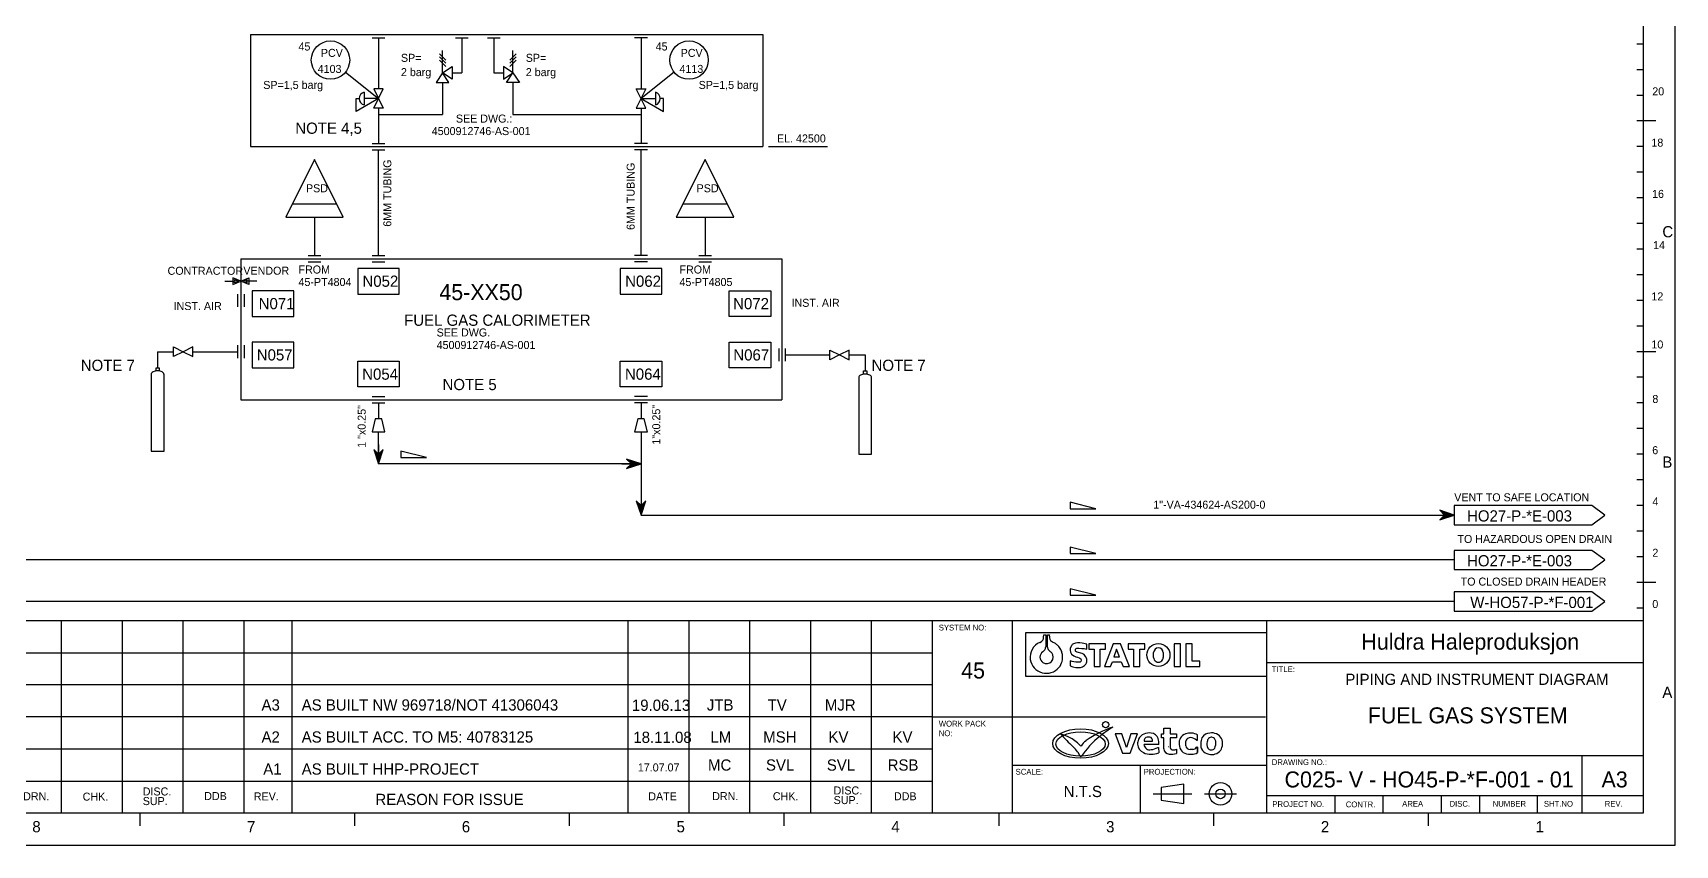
# Model space of a CAD drawing. Extents: x 0 to 840, y 0 to 594.
# Drawn here: x 327 to 840, y 0 to 254 of the extents above; entities that cross this region are included whole.
import ezdxf

# ---------------------------------------------------------------- set-up
doc = ezdxf.new("R2010")
doc.units = 0
for name, color, linetype in [('01-LIN-025-A', 7, 'Continuous'), ('08-LIN-050-A', 7, 'Continuous'), ('18-LIN-025-SP', 7, 'Continuous'), ('34-TXT-018', 7, 'Continuous'), ('35-TXT-025', 7, 'Continuous'), ('36-TXT-035', 7, 'Continuous'), ('37-TXT-050', 7, 'Continuous'), ('43-', 7, 'Continuous')]:
    doc.layers.add(name, color=color, linetype=linetype)

# ---------------------------------------------------------------- blocks, each defined once
blk = doc.blocks.new('VETHOF')
at = {"layer": '35-TXT-025'}
for p, q in [((0.41, -1.3), (1.85, -5.04)), ((0.41, -1.31), (0.42, -1.31)), ((3.31, -5.04), (4.76, -1.31)), ((6.04, -2.75), (7.66, -2.75)), ((6.04, -2.75), (6.04, -2.75)), ((7.16, -1.93), (6.63, -1.93)), ((9.39, -2.06), (9.39, -1.28)), ((9.39, -1.28), (9.86, -1.28)), ((9.85, -2.06), (9.39, -2.06)), ((9.85, -4.22), (9.85, -2.06)), ((9.86, -1.28), (9.86, -0.24)), ((9.86, -0.24), (11.07, -0.24)), ((11.07, -0.24), (11.07, -1.28)), ((11.07, -1.28), (12.33, -1.28)), ((12.33, -2.08), (11.07, -2.08)), ((11.07, -2.08), (11.07, -3.93)), ((12.33, -1.28), (12.33, -2.08)), ((14.1, -3.62), (14.1, -3.06)), ((16.22, -2.53), (16.41, -2.53)), ((16.41, -2.53), (16.41, -1.5)), ((1.85, -5.04), (3.31, -5.04)), ((8.91, -3.39), (6.02, -3.39)), ((6.02, -3.39), (6.02, -3.39)), ((8.68, -3.97), (8.83, -3.97)), ((8.83, -3.97), (8.87, -4.96)), ((10.74, -3.85), (10.72, -3.83)), ((12.29, -4.26), (12.29, -5.14)), ((14.64, -5.24), (15.22, -5.23)), ((15.49, -4.35), (14.99, -4.35)), ((16.41, -3.92), (16.21, -3.92)), ((16.41, -3.92), (16.41, -4.95)), ((16.41, -4.95), (16.41, -3.92))]:
    blk.add_line(p, q, dxfattribs=at)
for points in [[(2.6, -3.94), (1.73, -1.3), (0.41, -1.3)], [(4.76, -1.31), (3.49, -1.3), (2.6, -3.94)]]:
    blk.add_lwpolyline(points, dxfattribs=at)
blk.add_circle((-1.43, 0.48), 0.605, dxfattribs=at)
for centre, radius, start, end in [((13.93, -22.68), 26.62, 121.5563, 128.3285), ((37.25, 42.28), 64.41, 222.5947, 225.7032), ((-14.08, -13.49), 12.79, 62.6066, 72.1906), ((-11.71, -8.47), 7.25, 41.0115, 61.0067), ((-3.16, -5.6), 3.6, 124.7387, 147.7308), ((8.37, -15.52), 17.55, 128.5803, 146.05), ((6.12, -18.57), 19.56, 108.2412, 125.4198), ((6.77, -3.21), 1.99, 154.3487, 183.6218), ((6.95, -3.34), 2.21, 78.1818, 153.4256), ((7.31, -2.69), 1.52, 17.8896, 86.6586), ((6.01, -3.18), 2.91, 355.735, 19.13), ((14.63, -3.05), 1.82, 106.958, 189.6818), ((15.01, -4.27), 3.11, 63.2083, 107.2021), ((15.01, -2.96), 0.922, 90.9584, 186.0164), ((14.92, -4.02), 1.98, 48.9228, 87.6766), ((18.79, -3.46), 1.78, 170.4912, 263.3791), ((18.97, -3.03), 1.94, 151.7643, 183.9277), ((19.79, -3.3), 1.57, 162.7412, 208.9148), ((19.14, -2.82), 0.849, 86.3191, 180.85), ((19.2, -3.25), 2.12, 29.0189, 101.4145), ((19.02, -2.88), 0.922, 8.7879, 79.0575), ((17.23, -3.04), 2.72, 336.4872, 6.4609), ((18.68, -3.2), 2.57, 329.8764, 22.4066), ((-14.02, -10.14), 8.92, 28.965, 45.1389), ((6.54, -3.31), 1.76, 180.9147, 248.3029), ((7.4, -1.55), 3.72, 246.066, 293.4026), ((7.11, -3.3), 1.1, 184.8601, 284.5167), ((7.34, -2.01), 2.35, 271.2552, 305.2681), ((10.95, -4.11), 1.11, 185.5058, 268.5279), ((11.23, 0.94), 6.17, 267.1617, 279.8493), ((11.68, -3.8), 0.621, 192.7792, 272.2628), ((11.84, -3.73), 0.699, 259.1117, 310.2572), ((14.73, -3.35), 1.9, 180.2152, 267.4856), ((15.36, -3.23), 2.01, 265.9477, 301.2036), ((15.3, -3.22), 1.15, 279.5929, 322.5462), ((19.09, -3.62), 0.807, 212.7849, 321.122), ((19.18, -3.11), 2.2, 254.0775, 321.1567)]:
    blk.add_arc(centre, radius, start, end, dxfattribs=at)
for centre, major_axis, ratio in [((-6.29, -3.19), (5.4, 0), 0.528293), ((-6.29, -3.28), (4.78, 0), 0.49425)]:
    blk.add_ellipse(centre, major_axis=major_axis, ratio=ratio, dxfattribs=at)
for centre, major_axis, ratio, start_param, end_param in [((6.66, -2.64), (0, -0.712), 0.880856, 3.185051, 4.854658), ((7.04, -2.64), (0, 0.717), 0.880776, 4.56178, 6.095477), ((18.68, -3.23), (0, 2.06), 0.822978, 6.225398, 7.281168), ((15.03, -3.61), (-0.934, 0), 0.790089, 0.002176, 1.522775)]:
    blk.add_ellipse(centre, major_axis=major_axis, ratio=ratio, start_param=start_param, end_param=end_param, dxfattribs=at)

msp = doc.modelspace()

# ---------------------------------------------------------------- linework, layer by layer
at = {"layer": '01-LIN-025-A'}
for p, q in [((424.68, 241.25), (435, 233)), ((527.32, 241.25), (517, 233)), ((435, 184), (435, 217)), ((517, 184), (517, 217)), ((556.78, 218), (575.24, 218)), ((25, 60), (608, 60)), ((677.1, 58.6), (677.1, 60.09)), ((680.1, 60.07), (680.1, 58.6)), ((677, 16), (689, 16)), ((693, 16), (703, 16)), ((712.5, 15.5), (830, 15.5))]:
    msp.add_line(p, q, dxfattribs=at)
for points in [[(433, 252), (437, 252)], [(459, 252), (463, 252)], [(469, 252), (473, 252)], [(519, 252), (515, 252)], [(454, 247), (456, 245)], [(455, 241), (455, 248)], [(478, 247), (476, 245)], [(477, 241), (477, 248)], [(830, 250), (828, 250)], [(455, 241), (453, 238), (457, 238), (455, 241), (458, 243), (458, 239), (455, 241)], [(454, 246), (456, 244)], [(454, 245), (456, 243)], [(477, 241), (479, 238), (475, 238), (477, 241), (474, 243), (474, 239), (477, 241)], [(478, 246), (476, 244)], [(478, 245), (476, 243)], [(830, 242), (828, 242)], [(436.5, 236), (433.5, 236)], [(433.5, 236), (436.5, 230)], [(433.5, 230), (436.5, 236)], [(515.5, 236), (518.5, 236)], [(518.5, 236), (515.5, 230)], [(518.5, 230), (515.5, 236)], [(428, 233), (429, 233)], [(428, 229), (428, 233)], [(435, 233), (428, 229)], [(430.5, 235), (430.5, 231)], [(435, 233), (430.5, 233)], [(517, 233), (521.5, 233)], [(517, 233), (524, 229)], [(521.5, 235), (521.5, 231)], [(524, 233), (523, 233)], [(524, 229), (524, 233)], [(830, 234), (828, 234)], [(436.5, 230), (433.5, 230)], [(515.5, 230), (518.5, 230)], [(830, 226), (828, 226)], [(834, 226), (830, 226)], [(433, 219), (437, 219)], [(433, 217), (437, 217)], [(519, 219), (515, 219)], [(519, 217), (515, 217)], [(830, 218), (828, 218)], [(830, 210), (828, 210)], [(830, 202), (828, 202)], [(422, 200), (408, 200)], [(544, 200), (530, 200)], [(830, 194), (828, 194)], [(830, 186), (828, 186)], [(413, 184), (417, 184)], [(413, 182), (417, 182)], [(435.5, 172), (441.5, 172), (441.5, 180), (428.5, 180), (428.5, 172), (435.5, 172)], [(433, 184), (437, 184)], [(433, 182), (437, 182)], [(517.5, 172), (523.5, 172), (523.5, 180), (510.5, 180), (510.5, 172), (517.5, 172)], [(519, 184), (515, 184)], [(519, 182), (515, 182)], [(535, 184), (539, 184)], [(535, 182), (539, 182)], [(387, 176), (390, 176)], [(390, 176.5), (391.25, 176), (390, 175.5)], [(390, 175.5), (390.2, 176), (390, 176.5)], [(394, 176.5), (392.75, 176), (394, 175.5)], [(394, 175.5), (393.8, 176), (394, 176.5)], [(397, 176), (394, 176)], [(830, 178), (828, 178)], [(391, 172), (391, 168)], [(393, 172), (393, 168)], [(402.5, 165), (408.5, 165), (408.5, 173), (395.5, 173), (395.5, 165), (402.5, 165)], [(550.5, 165), (544.5, 165), (544.5, 173), (557.5, 173), (557.5, 165), (550.5, 165)], [(830, 170), (828, 170)], [(830, 162), (828, 162)], [(391, 156), (391, 152)], [(393, 156), (393, 152)], [(402.5, 149), (408.5, 149), (408.5, 157), (395.5, 157), (395.5, 149), (402.5, 149)], [(550.5, 149), (544.5, 149), (544.5, 157), (557.5, 157), (557.5, 149), (550.5, 149)], [(560, 155), (560, 151)], [(562, 155), (562, 151)], [(830, 154), (828, 154)], [(834, 154), (830, 154)], [(365.5, 148), (365.5, 149), (366.5, 149), (366.5, 148)], [(435.5, 151), (441.5, 151), (441.5, 143), (428.5, 143), (428.5, 151), (435.5, 151)], [(517.5, 151), (523.5, 151), (523.5, 143), (510.5, 143), (510.5, 151), (517.5, 151)], [(364, 147), (364, 123), (368, 123), (368, 147)], [(585, 146), (585, 122), (589, 122), (589, 146)], [(586.5, 147), (586.5, 148), (587.5, 148), (587.5, 147)], [(830, 146), (828, 146)], [(433, 140), (437, 140)], [(519, 140), (515, 140)], [(433, 138), (437, 138)], [(519, 138), (515, 138)], [(830, 138), (828, 138)], [(434, 133), (433, 129)], [(433, 129), (437, 129)], [(436, 133), (434, 133)], [(437, 129), (436, 133)], [(516, 133), (515, 129)], [(515, 129), (519, 129)], [(518, 133), (516, 133)], [(519, 129), (518, 133)], [(830, 130), (828, 130)], [(436.5, 123.5), (435, 122), (433.5, 123.5), (435, 119), (436.5, 123.5)], [(433.53, 123.4), (433.6, 123.4)], [(433.57, 123.3), (433.7, 123.3)], [(433.6, 123.2), (433.8, 123.2)], [(435, 125), (435, 119)], [(436.2, 123.2), (436.4, 123.2)], [(436.3, 123.3), (436.43, 123.3)], [(436.4, 123.4), (436.47, 123.4)], [(433.63, 123.1), (433.9, 123.1)], [(433.67, 123), (434, 123)], [(433.7, 122.9), (434.1, 122.9)], [(433.73, 122.8), (434.2, 122.8)], [(433.77, 122.7), (434.3, 122.7)], [(433.8, 122.6), (434.4, 122.6)], [(433.83, 122.5), (434.5, 122.5)], [(433.87, 122.4), (434.6, 122.4)], [(433.9, 122.3), (434.7, 122.3)], [(433.93, 122.2), (434.8, 122.2)], [(433.97, 122.1), (434.9, 122.1)], [(434, 122), (435, 122)], [(434.03, 121.9), (435.97, 121.9)], [(434.07, 121.8), (435.93, 121.8)], [(434.1, 121.7), (435.9, 121.7)], [(434.13, 121.6), (435.87, 121.6)], [(434.17, 121.5), (435.83, 121.5)], [(434.2, 121.4), (435.8, 121.4)], [(434.23, 121.3), (435.77, 121.3)], [(434.27, 121.2), (435.73, 121.2)], [(434.3, 121.1), (435.7, 121.1)], [(434.33, 121), (435.67, 121)], [(434.37, 120.9), (435.63, 120.9)], [(434.4, 120.8), (435.6, 120.8)], [(434.43, 120.7), (435.57, 120.7)], [(434.47, 120.6), (435.53, 120.6)], [(434.5, 120.5), (435.5, 120.5)], [(434.53, 120.4), (435.47, 120.4)], [(434.57, 120.3), (435.43, 120.3)], [(434.6, 120.2), (435.4, 120.2)], [(434.63, 120.1), (435.37, 120.1)], [(434.67, 120), (435.33, 120)], [(434.7, 119.9), (435.3, 119.9)], [(434.73, 119.8), (435.27, 119.8)], [(434.77, 119.7), (435.23, 119.7)], [(434.8, 119.6), (435.2, 119.6)], [(434.83, 119.5), (435.17, 119.5)], [(434.87, 119.4), (435.13, 119.4)], [(434.9, 119.3), (435.1, 119.3)], [(434.93, 119.2), (435.07, 119.2)], [(434.97, 119.1), (435.03, 119.1)], [(435, 122), (436, 122)], [(435.1, 122.1), (436.03, 122.1)], [(435.2, 122.2), (436.07, 122.2)], [(435.3, 122.3), (436.1, 122.3)], [(435.4, 122.4), (436.13, 122.4)], [(435.5, 122.5), (436.17, 122.5)], [(435.6, 122.6), (436.2, 122.6)], [(435.7, 122.7), (436.23, 122.7)], [(435.8, 122.8), (436.27, 122.8)], [(435.9, 122.9), (436.3, 122.9)], [(436, 123), (436.33, 123)], [(436.1, 123.1), (436.37, 123.1)], [(511, 119), (517, 119)], [(512.5, 120.5), (514, 119), (512.5, 117.5), (517, 119), (512.5, 120.5)], [(512.6, 120.4), (512.6, 120.47)], [(512.7, 120.3), (512.7, 120.43)], [(512.8, 120.2), (512.8, 120.4)], [(512.9, 120.1), (512.9, 120.37)], [(513, 120), (513, 120.33)], [(513, 117.67), (513, 118)], [(513.1, 119.9), (513.1, 120.3)], [(513.1, 117.7), (513.1, 118.1)], [(513.2, 119.8), (513.2, 120.27)], [(513.2, 117.73), (513.2, 118.2)], [(513.3, 119.7), (513.3, 120.23)], [(513.3, 117.77), (513.3, 118.3)], [(513.4, 119.6), (513.4, 120.2)], [(513.4, 117.8), (513.4, 118.4)], [(513.5, 119.5), (513.5, 120.17)], [(513.5, 117.83), (513.5, 118.5)], [(513.6, 119.4), (513.6, 120.13)], [(513.6, 117.87), (513.6, 118.6)], [(513.7, 119.3), (513.7, 120.1)], [(513.7, 117.9), (513.7, 118.7)], [(513.8, 119.2), (513.8, 120.07)], [(513.8, 117.93), (513.8, 118.8)], [(513.9, 119.1), (513.9, 120.03)], [(513.9, 117.97), (513.9, 118.9)], [(514, 119), (514, 120)], [(514, 118), (514, 119)], [(514.1, 118.03), (514.1, 119.97)], [(514.2, 118.07), (514.2, 119.93)], [(514.3, 118.1), (514.3, 119.9)], [(514.4, 118.13), (514.4, 119.87)], [(514.5, 118.17), (514.5, 119.83)], [(514.6, 118.2), (514.6, 119.8)], [(514.7, 118.23), (514.7, 119.77)], [(514.8, 118.27), (514.8, 119.73)], [(514.9, 118.3), (514.9, 119.7)], [(515, 118.33), (515, 119.67)], [(515.1, 118.37), (515.1, 119.63)], [(515.2, 118.4), (515.2, 119.6)], [(515.3, 118.43), (515.3, 119.57)], [(515.4, 118.47), (515.4, 119.53)], [(515.5, 118.5), (515.5, 119.5)], [(515.6, 118.53), (515.6, 119.47)], [(515.7, 118.57), (515.7, 119.43)], [(515.8, 118.6), (515.8, 119.4)], [(515.9, 118.63), (515.9, 119.37)], [(516, 118.67), (516, 119.33)], [(516.1, 118.7), (516.1, 119.3)], [(516.2, 118.73), (516.2, 119.27)], [(516.3, 118.77), (516.3, 119.23)], [(516.4, 118.8), (516.4, 119.2)], [(516.5, 118.83), (516.5, 119.17)], [(516.6, 118.87), (516.6, 119.13)], [(516.7, 118.9), (516.7, 119.1)], [(516.8, 118.93), (516.8, 119.07)], [(516.9, 118.97), (516.9, 119.03)], [(830, 122), (828, 122)], [(512.6, 117.53), (512.6, 117.6)], [(512.7, 117.57), (512.7, 117.7)], [(512.8, 117.6), (512.8, 117.8)], [(512.9, 117.63), (512.9, 117.9)], [(830, 114), (828, 114)], [(517, 109), (517, 103)], [(518.5, 107.5), (517, 106), (515.5, 107.5), (517, 103), (518.5, 107.5)], [(515.53, 107.4), (515.6, 107.4)], [(515.57, 107.3), (515.7, 107.3)], [(515.6, 107.2), (515.8, 107.2)], [(515.63, 107.1), (515.9, 107.1)], [(515.67, 107), (516, 107)], [(515.7, 106.9), (516.1, 106.9)], [(515.73, 106.8), (516.2, 106.8)], [(515.77, 106.7), (516.3, 106.7)], [(515.8, 106.6), (516.4, 106.6)], [(515.83, 106.5), (516.5, 106.5)], [(515.87, 106.4), (516.6, 106.4)], [(515.9, 106.3), (516.7, 106.3)], [(515.93, 106.2), (516.8, 106.2)], [(515.97, 106.1), (516.9, 106.1)], [(516, 106), (517, 106)], [(516.03, 105.9), (517.97, 105.9)], [(516.07, 105.8), (517.93, 105.8)], [(516.1, 105.7), (517.9, 105.7)], [(516.13, 105.6), (517.87, 105.6)], [(516.17, 105.5), (517.83, 105.5)], [(516.2, 105.4), (517.8, 105.4)], [(516.23, 105.3), (517.77, 105.3)], [(516.27, 105.2), (517.73, 105.2)], [(516.3, 105.1), (517.7, 105.1)], [(516.33, 105), (517.67, 105)], [(516.37, 104.9), (517.63, 104.9)], [(516.4, 104.8), (517.6, 104.8)], [(516.43, 104.7), (517.57, 104.7)], [(516.47, 104.6), (517.53, 104.6)], [(516.5, 104.5), (517.5, 104.5)], [(516.53, 104.4), (517.47, 104.4)], [(516.57, 104.3), (517.43, 104.3)], [(516.6, 104.2), (517.4, 104.2)], [(516.63, 104.1), (517.37, 104.1)], [(516.67, 104), (517.33, 104)], [(516.7, 103.9), (517.3, 103.9)], [(516.73, 103.8), (517.27, 103.8)], [(516.77, 103.7), (517.23, 103.7)], [(516.8, 103.6), (517.2, 103.6)], [(516.83, 103.5), (517.17, 103.5)], [(516.87, 103.4), (517.13, 103.4)], [(516.9, 103.3), (517.1, 103.3)], [(516.93, 103.2), (517.07, 103.2)], [(516.97, 103.1), (517.03, 103.1)], [(517, 106), (518, 106)], [(517.1, 106.1), (518.03, 106.1)], [(517.2, 106.2), (518.07, 106.2)], [(517.3, 106.3), (518.1, 106.3)], [(517.4, 106.4), (518.13, 106.4)], [(517.5, 106.5), (518.17, 106.5)], [(517.6, 106.6), (518.2, 106.6)], [(517.7, 106.7), (518.23, 106.7)], [(517.8, 106.8), (518.27, 106.8)], [(517.9, 106.9), (518.3, 106.9)], [(518, 107), (518.33, 107)], [(518.1, 107.1), (518.37, 107.1)], [(518.2, 107.2), (518.4, 107.2)], [(518.3, 107.3), (518.43, 107.3)], [(518.4, 107.4), (518.47, 107.4)], [(765, 103), (771, 103)], [(766.5, 104.5), (768, 103), (766.5, 101.5), (771, 103), (766.5, 104.5)], [(766.6, 104.4), (766.6, 104.47)], [(766.7, 104.3), (766.7, 104.43)], [(766.8, 104.2), (766.8, 104.4)], [(766.9, 104.1), (766.9, 104.37)], [(767, 104), (767, 104.33)], [(767.1, 103.9), (767.1, 104.3)], [(767.2, 103.8), (767.2, 104.27)], [(767.3, 103.7), (767.3, 104.23)], [(767.4, 103.6), (767.4, 104.2)], [(767.5, 103.5), (767.5, 104.17)], [(767.6, 103.4), (767.6, 104.13)], [(767.6, 101.87), (767.6, 102.6)], [(767.7, 103.3), (767.7, 104.1)], [(767.7, 101.9), (767.7, 102.7)], [(767.8, 103.2), (767.8, 104.07)], [(767.8, 101.93), (767.8, 102.8)], [(767.9, 103.1), (767.9, 104.03)], [(767.9, 101.97), (767.9, 102.9)], [(768, 103), (768, 104)], [(768, 102), (768, 103)], [(768.1, 102.03), (768.1, 103.97)], [(768.2, 102.07), (768.2, 103.93)], [(768.3, 102.1), (768.3, 103.9)], [(768.4, 102.13), (768.4, 103.87)], [(768.5, 102.17), (768.5, 103.83)], [(768.6, 102.2), (768.6, 103.8)], [(768.7, 102.23), (768.7, 103.77)], [(768.8, 102.27), (768.8, 103.73)], [(768.9, 102.3), (768.9, 103.7)], [(769, 102.33), (769, 103.67)], [(769.1, 102.37), (769.1, 103.63)], [(769.2, 102.4), (769.2, 103.6)], [(769.3, 102.43), (769.3, 103.57)], [(769.4, 102.47), (769.4, 103.53)], [(769.5, 102.5), (769.5, 103.5)], [(769.6, 102.53), (769.6, 103.47)], [(769.7, 102.57), (769.7, 103.43)], [(769.8, 102.6), (769.8, 103.4)], [(769.9, 102.63), (769.9, 103.37)], [(770, 102.67), (770, 103.33)], [(770.1, 102.7), (770.1, 103.3)], [(770.2, 102.73), (770.2, 103.27)], [(770.3, 102.77), (770.3, 103.23)], [(770.4, 102.8), (770.4, 103.2)], [(770.5, 102.83), (770.5, 103.17)], [(770.6, 102.87), (770.6, 103.13)], [(770.7, 102.9), (770.7, 103.1)], [(770.8, 102.93), (770.8, 103.07)], [(770.9, 102.97), (770.9, 103.03)], [(814, 106), (771, 106)], [(771, 106), (771, 100)], [(818, 103), (814, 106)], [(814, 100), (818, 103)], [(830, 106), (828, 106)], [(766.6, 101.53), (766.6, 101.6)], [(766.7, 101.57), (766.7, 101.7)], [(766.8, 101.6), (766.8, 101.8)], [(766.9, 101.63), (766.9, 101.9)], [(767, 101.67), (767, 102)], [(767.1, 101.7), (767.1, 102.1)], [(767.2, 101.73), (767.2, 102.2)], [(767.3, 101.77), (767.3, 102.3)], [(767.4, 101.8), (767.4, 102.4)], [(767.5, 101.83), (767.5, 102.5)], [(771, 100), (814, 100)], [(830, 98), (828, 98)], [(814, 92), (771, 92)], [(771, 92), (771, 86)], [(818, 89), (814, 92)], [(814, 86), (818, 89)], [(830, 90), (828, 90)], [(771, 86), (814, 86)], [(814, 79), (771, 79)], [(771, 79), (771, 73)], [(818, 76), (814, 79)], [(830, 82), (828, 82)], [(834, 82), (830, 82)], [(771, 73), (814, 73)], [(814, 73), (818, 76)], [(830, 74), (828, 74)], [(336, 10), (336, 70)], [(355, 10), (355, 70)], [(374, 10), (374, 70)], [(408, 10), (408, 70)], [(513, 10), (513, 70)], [(532, 10), (532, 70)], [(551, 10), (551, 70)], [(570, 10), (570, 70)], [(589, 10), (589, 70)], [(830, 70), (828, 70)], [(642.72, 65.01), (642.76, 65.63), (643.39, 65.64), (643.39, 61.89)], [(643.98, 61.81), (643.95, 65.64), (644.54, 65.63)], [(608, 50), (25, 50)], [(608, 40), (25, 40)], [(608, 30), (25, 30)], [(673, 10), (673, 25)], [(733.85, 9.9), (733.85, 15.4)], [(748.79, 10.05), (748.79, 15.55)], [(767.03, 10), (767.03, 15.5)], [(779, 10), (779, 15.5)], [(797, 10), (797, 15.5)], [(360.4, 10), (360.4, 6)], [(427.48, 10), (427.48, 6)], [(494.56, 10), (494.56, 6)], [(561.64, 10), (561.64, 6)], [(628.72, 10), (628.72, 6)], [(695.8, 10), (695.8, 6)], [(762.88, 10), (762.88, 6)]]:
    msp.add_lwpolyline(points, dxfattribs=at)
for points in [[(424, 196), (415, 214), (406, 196)], [(546, 196), (537, 214), (528, 196)], [(389.5, 177), (389.5, 175), (392, 176)], [(394.5, 177), (394.5, 175), (392, 176)], [(371, 155.5), (374, 154), (371, 152.5)], [(377, 155.5), (374, 154), (377, 152.5)], [(576, 154.5), (579, 153), (576, 151.5)], [(582, 154.5), (579, 153), (582, 151.5)], [(442, 123), (442, 121), (450, 121)], [(651, 107), (651, 105), (659, 105)], [(651, 93), (651, 91), (659, 91)], [(651, 80), (651, 78), (659, 78)], [(637.05, 52.74), (712.45, 52.74), (712.45, 66.24), (637.05, 66.24)], [(656.25, 62.75), (654.79, 63.02), (654.05, 63.09), (653.31, 63.1), (652.68, 63.02), (652.11, 62.84), (651.7, 62.59), (651.4, 62.23), (651.04, 61.48), (651, 60.86), (651.15, 60.17), (651.5, 59.59), (652.15, 59.04), (652.76, 58.78), (653.34, 58.64), (653.87, 58.48), (654.07, 58.4), (654.34, 58.17), (654.42, 57.75), (654.36, 57.35), (654.19, 57.14), (653.81, 57.06), (653.36, 57.06), (652.8, 57.1), (652.17, 57.2), (651.71, 57.31), (651, 57.54), (651, 55.94), (651.84, 55.63), (652.83, 55.45), (653.54, 55.43), (654.3, 55.43), (654.93, 55.61), (655.56, 56.07), (655.91, 56.48), (656.12, 56.86), (656.21, 57.22), (656.27, 57.59), (656.2, 58.11), (655.85, 58.92), (655.42, 59.45), (654.74, 59.83), (653.25, 60.24), (653.02, 60.29), (652.8, 60.43), (652.75, 60.52), (652.75, 61.16), (652.87, 61.32), (653.13, 61.42), (653.76, 61.46), (654.64, 61.4), (655.38, 61.32), (656.25, 61.14)], [(658.5, 55.74), (660.45, 55.74), (660.45, 61.14), (662.1, 61.14), (662.1, 62.79), (656.85, 62.79), (656.85, 61.14), (658.5, 61.14)], [(661.72, 55.74), (663.67, 55.74), (664.27, 57.24), (666.97, 57.24), (667.57, 55.74), (669.52, 55.74), (666.75, 62.79), (664.5, 62.79)], [(670.8, 55.74), (672.75, 55.74), (672.75, 61.14), (674.4, 61.14), (674.4, 62.79), (669.15, 62.79), (669.15, 61.14), (670.8, 61.14)], [(683.55, 55.74), (685.5, 55.74), (685.5, 62.79), (683.55, 62.79)], [(687.15, 62.79), (687.15, 55.74), (691.5, 55.74), (691.5, 57.39), (689.1, 57.39), (689.1, 62.79)], [(664.65, 58.74), (666.45, 58.74), (665.55, 61.14)], [(679.5, 14), (686.5, 13), (686.5, 19), (679.5, 18)]]:
    msp.add_lwpolyline(points, close=True, dxfattribs=at)
for centre, radius in [((420, 245), 6), ((532, 245), 6), ((678.6, 59.34), 3.6), ((698, 16), 3.5), ((698, 16), 1.5)]:
    msp.add_circle(centre, radius, dxfattribs=at)
for centre, radius, start, end in [((431.08, 233), 2.08, 106.2602, 253.7398), ((520.92, 233), 2.08, 286.2602, 73.7398), ((364.54, 147), 0.536, 140.8063, 180.3556), ((365.19, 146.46), 1.38, 115.7899, 140.4461), ((365.75, 145.3), 2.67, 102.1382, 115.8042), ((366, 144.13), 3.87, 89.9949, 102.1302), ((366, 144.13), 3.87, 77.8698, 90.0051), ((366.25, 145.3), 2.67, 64.1958, 77.8618), ((366.81, 146.46), 1.38, 39.5539, 64.2101), ((367.46, 147), 0.536, 359.6444, 39.1937), ((585.54, 146), 0.536, 140.8063, 180.3556), ((586.19, 145.46), 1.38, 115.7899, 140.4461), ((586.75, 144.3), 2.67, 102.1382, 115.8042), ((587, 143.13), 3.87, 89.9949, 102.1302), ((587, 143.13), 3.87, 77.8698, 90.0051), ((587.25, 144.3), 2.67, 64.1958, 77.8618), ((587.81, 145.46), 1.38, 39.5539, 64.2101), ((588.46, 146), 0.536, 359.6444, 39.1937), ((643.59, 58.65), 5.06, 113.7635, 188.3203), ((641.21, 64.77), 1.52, 282.852, 9.044), ((641.95, 61.79), 1.44, 321.7423, 3.762), ((645.2, 61.71), 1.23, 175.3152, 221.2166), ((646.49, 65.41), 1.97, 173.4672, 187.7155), ((645.83, 65.04), 1.3, 175.3061, 197.185), ((645.9, 64.8), 1.31, 186.1278, 222.8283), ((646.18, 64.84), 1.56, 216.8773, 246.654), ((644.47, 61.38), 2.3, 55.6515, 61.5466), ((644.61, 60.4), 3.11, 48.0526, 68.1437), ((644.97, 60.04), 3.18, 37.2435, 57.2587), ((644.77, 59.44), 3.71, 20.1397, 42.7842), ((678.6, 60.08), 1.5, 359.7594, 179.7594), ((643.63, 58.74), 5.11, 189.1914, 319.9278), ((643.63, 58.7), 2.03, 124.5855, 237.1816), ((645.05, 57.76), 3.67, 125.9617, 134.5122), ((643.7, 58.69), 2.06, 235.4877, 40.7807), ((645.9, 57.6), 4.34, 130.4962, 133.846), ((645.2, 61.51), 1.1, 213.3486, 238.4905), ((644.05, 59.53), 1.19, 43.3303, 60.8198), ((646.02, 61.25), 1.43, 219.3244, 237.8771), ((643.47, 58.69), 5.21, 321.413, 9.0237), ((646.06, 59.56), 2.49, 13.5176, 27.6966), ((645.82, 59.21), 2.82, 6.0766, 19.2842), ((678.6, 58.59), 1.5, 179.7594, 0.2406)]:
    msp.add_arc(centre, radius, start, end, dxfattribs=at)
at = {"layer": '08-LIN-050-A'}
for p, q in [((435, 252), (435, 236)), ((461, 252), (461, 241)), ((471, 252), (471, 241)), ((517, 252), (517, 236)), ((455, 238), (455, 228)), ((458, 241), (461, 241)), ((471, 241), (474, 241)), ((477, 238), (477, 228)), ((435, 230), (435, 219)), ((435, 228), (455, 228)), ((477, 228), (517, 228)), ((517, 230), (517, 219)), ((366, 154), (371, 154)), ((366, 154), (366, 149)), ((377, 154), (391, 154)), ((562, 153), (576, 153)), ((582, 153), (587, 153)), ((587, 153), (587, 148)), ((435, 138), (435, 133)), ((517, 138), (517, 133)), ((435, 119), (435, 129)), ((517, 129), (517, 103)), ((517, 119), (435, 119)), ((517, 103), (771, 103)), ((771, 89), (253, 89)), ((771, 76), (176, 76)), ((830, 70), (25, 70)), ((712.5, 57), (830, 57)), ((712.5, 28), (830, 28)), ((811, 10), (811, 28)), ((25, 20), (608, 20))]:
    msp.add_line(p, q, dxfattribs=at)
msp.add_lwpolyline([(25, 585), (830, 585), (830, 10), (25, 10)], close=True, dxfattribs=at)
for points in [[(393, 10), (393, 70)], [(608, 10), (608, 70)], [(633, 10), (633, 70)], [(712.5, 10), (712.5, 70)], [(608, 40), (712, 40)], [(633, 25), (712.5, 25)]]:
    msp.add_lwpolyline(points, dxfattribs=at)
at = {"layer": '18-LIN-025-SP'}
for p, q in [((395, 253), (555, 253)), ((395, 253), (395, 218)), ((555, 253), (555, 218)), ((395, 218), (555, 218)), ((415, 196), (415, 184)), ((537, 196), (537, 184)), ((392, 183), (561, 183)), ((392, 183), (392, 139)), ((561, 183), (561, 139)), ((392, 139), (561, 139))]:
    msp.add_line(p, q, dxfattribs=at)
at = {"layer": '43-'}
msp.add_lwpolyline([(0, 594), (0, 0), (840, 0), (840, 594)], close=True, dxfattribs=at)

# ---------------------------------------------------------------- block references
at = {"layer": '35-TXT-025', "xscale": 1.6105100000000008, "yscale": 1.6105100000000006}
msp.add_blockref('VETHOF', (664.41, 36.84), dxfattribs=at)

# ---------------------------------------------------------------- texts
at = {"layer": '01-LIN-025-A'}
for s, p in [('N052', (429.98, 174.25)), ('N062', (512.04, 174.25)), ('N071', (397.57, 167.25)), ('N072', (545.76, 167.25)), ('N057', (396.97, 151.25)), ('N067', (545.83, 151.25)), ('N054', (429.91, 145.25)), ('N064', (511.98, 145.25))]:
    msp.add_text(s, height=3.499, dxfattribs=at).set_placement(p)
at = {"layer": '34-TXT-018'}
for s, p in [('SYSTEM NO:', (610, 67)), ('TITLE:', (714, 54)), ('WORK PACK', (610, 37)), ('NO:', (610, 34)), ('DRAWING NO.:', (714, 25)), ('SCALE:', (634, 22)), ('PROJECTION:', (674, 22)), ('PROJECT NO.', (714.19, 11.92)), ('CONTR.', (737.12, 11.81)), ('AREA', (754.73, 12.01)), ('DISC.', (769.53, 12)), ('NUMBER', (783, 12)), ('SHT.NO', (799, 12)), ('REV.', (818, 12))]:
    msp.add_text(s, height=1.8, dxfattribs=at).set_placement(p)
at = {"layer": '35-TXT-025'}
for s, p in [('45', (410, 248)), ('PCV', (417, 246)), ('SP=', (442, 244.46)), ('SP=', (481, 244.46)), ('45', (521.57, 248)), ('PCV', (529.38, 246)), ('4103', (416, 241)), ('2 barg', (442, 240)), ('2 barg', (481, 240)), ('4113', (529, 241)), ('SP=1,5 barg', (399, 236)), ('SP=1,5 barg', (535, 236)), ('20', (832.86, 234)), ('SEE DWG.:', (459.17, 225.5)), ('4500912746-AS-001', (451.63, 221.6)), ('EL. 42500', (559.46, 219.3)), ('18', (832.58, 218)), ('PSD', (412.35, 203.75)), ('PSD', (534.35, 203.75)), ('16', (832.79, 202)), ('14', (833.11, 186)), ('CONTRACTOR', (369.11, 178)), ('VENDOR', (392.78, 178.04)), ('FROM', (410, 178.4)), ('FROM', (529, 178.4)), ('45-PT4804', (410, 174.5)), ('45-PT4805', (529, 174.5)), ('INST. AIR', (371, 167)), ('INST. AIR', (564, 168)), ('12', (832.58, 170)), ('SEE DWG. ', (453.15, 158.74)), ('4500912746-AS-001', (453.15, 154.84)), ('10', (832.58, 155)), ('8', (832.88, 138)), ('6', (832.84, 122)), ('VENT TO SAFE LOCATION', (771, 107.3)), ('4', (832.91, 106)), ('1"-VA-434624-AS200-0', (677, 105)), ('TO HAZARDOUS OPEN DRAIN', (772, 94.3)), ('2', (832.88, 90)), ('TO CLOSED DRAIN HEADER', (773, 81)), ('0', (832.87, 74)), ('17.07.07', (516, 23)), ('DRN.', (324, 14)), ('CHK.', (342.6, 13.89)), ('DISC.', (361.36, 15.5)), ('DDB', (380.56, 14.07)), ('REV.', (396.05, 13.96)), ('DATE', (519.26, 13.98)), ('DRN.', (539.22, 14.04)), ('CHK.', (558.17, 14.01)), ('DISC.', (577.15, 15.81)), ('DDB', (596, 14)), ('SUP.', (361.36, 12.5)), ('SUP.', (577.15, 12.81))]:
    msp.add_text(s, height=2.5, dxfattribs=at).set_placement(p)
for s, p in [('6MM TUBING', (439, 193)), ('6MM TUBING', (515, 192)), ('1 "x0.25"', (431, 124)), ('1"x0.25"', (523, 125))]:
    msp.add_text(s, height=2.5, rotation=90, dxfattribs=at).set_placement(p)
at = {"layer": '36-TXT-035'}
for s, p in [('NOTE 4,5', (409, 222)), ('C', (836, 189.69)), ('FUEL GAS CALORIMETER', (443, 162.08)), ('NOTE 7', (342, 148)), ('NOTE 7', (589, 148)), ('NOTE 5', (455, 142)), ('B', (836, 117.81)), ('HO27-P-*E-003', (775, 101)), ('HO27-P-*E-003', (775, 87)), ('W-HO57-P-*F-001', (776, 74)), ('PIPING AND INSTRUMENT DIAGRAM', (737, 50)), ('A', (836, 45.94)), ('A3', (398.46, 42)), ('AS BUILT NW 969718/NOT 41306043', (411, 42)), ('19.06.13', (514.14, 41.91)), ('JTB', (537.55, 42)), ('TV', (556.54, 42)), ('MJR', (574.42, 42)), ('A2', (398.46, 32)), ('AS BUILT ACC. TO M5: 40783125', (411, 32)), ('18.11.08', (514.6, 31.91)), ('LM', (538.67, 32)), ('MSH', (555.15, 32)), ('KV', (575.54, 32)), ('KV', (595.54, 32)), ('MC', (537.92, 23.25)), ('SVL', (556.02, 23.25)), ('SVL', (575.02, 23.25)), ('RSB', (594.02, 23.25)), ('A1', (399, 22)), ('AS BUILT HHP-PROJECT', (411, 22)), ('REASON FOR ISSUE', (434.03, 12.51)), ('N.T.S', (649, 15)), ('8', (326.86, 4)), ('7', (393.94, 4)), ('6', (461.02, 4)), ('5', (528.1, 4)), ('4', (595.18, 4)), ('3', (662.26, 4)), ('2', (729.34, 4)), ('1', (796.42, 4))]:
    msp.add_text(s, height=3.5, dxfattribs=at).set_placement(p)
at = {"layer": '37-TXT-050'}
for s, p in [('45-XX50', (454, 170.08)), ('Huldra Haleproduksjon', (742, 61)), ('45', (617, 52)), ('FUEL GAS SYSTEM', (744, 38)), ('C025- V - HO45-P-*F-001 - 01', (718, 18)), ('A3', (817, 18))]:
    msp.add_text(s, height=5, dxfattribs=at).set_placement(p)

doc.saveas('drawing.dxf')
